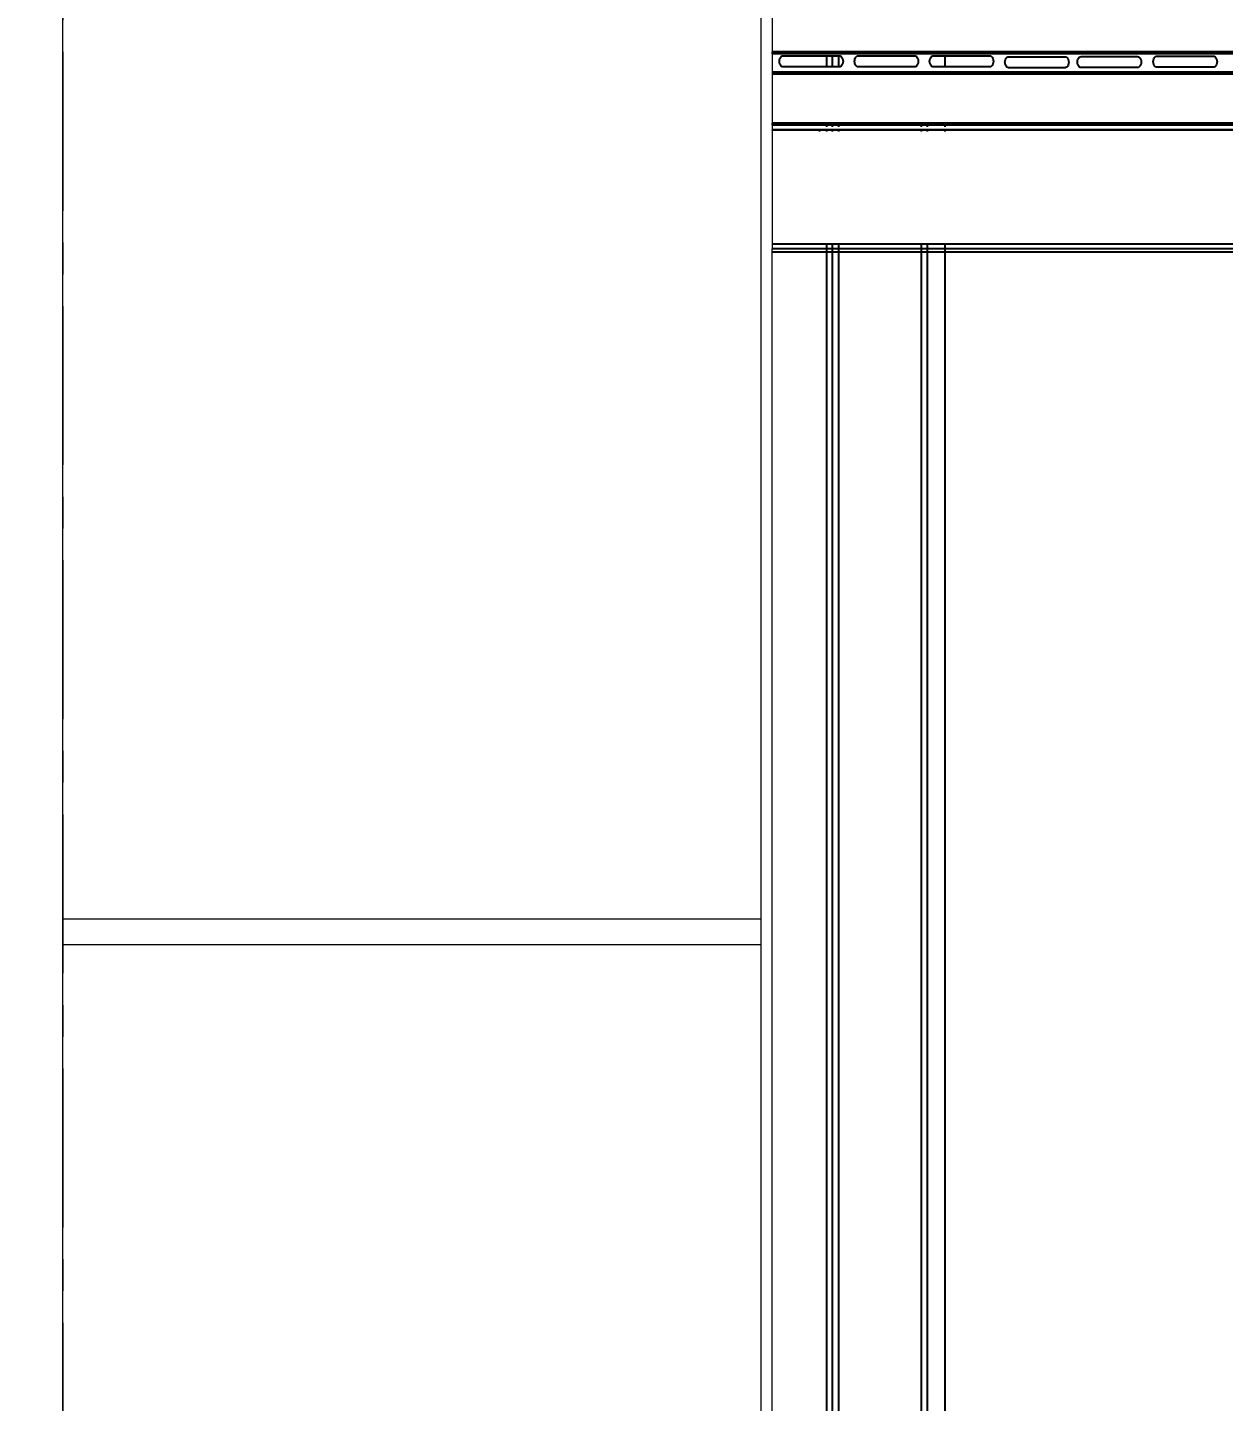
# Model space of a CAD drawing. Header units: inches. Extents: x 236662 to 497023, y -248575 to 81795.
# Drawn here: x 292333 to 293274, y -98991 to -97910 of the extents above; entities that cross this region are included whole.
import ezdxf

# ---------------------------------------------------------------- set-up
doc = ezdxf.new("R2010")
doc.units = ezdxf.units.IN
doc.header["$LTSCALE"] = 10
doc.header["$MEASUREMENT"] = 0
doc.linetypes.add('CENTER', pattern=[2, 1.25, -0.25, 0.25, -0.25])
for name, color, linetype, lineweight in [('02. HP_BE TONG', 1, 'Continuous', 35), ('05. HP_TRUC', 251, 'CENTER', 5), ('06. HP_THAY 1', 134, 'Continuous', 15)]:
    doc.layers.add(name, color=color, linetype=linetype, lineweight=lineweight)
doc.layers.add('04. HP_CUA', color=153, linetype='Continuous')
doc.layers.add('08. HP_DIM', color=118, linetype='Continuous')
doc.styles.add('text2', font='VHELVCN.TTF')
doc.dimstyles.new('AL-100', dxfattribs={"dimtxt": 220, "dimasz": 150, "dimexe": 150, "dimexo": 150, "dimgap": 80, "dimtad": 1, "dimdec": 0, "dimzin": 9, "dimtxsty": 'text2', "dimblk": 'ARCHTICK', "dimcen": 1, "dimdle": 150, "dimclrd": 256, "dimclre": 256, "dimclrt": 7, "dimadec": 0, "dimazin": 0, "dimtfac": 1, "dimtdec": 0, "dimtix": 1, "dimtmove": 2, "dimatfit": 3, "dimldrblk": 'ARCHTICK', "dimfxl": 1, "dimtolj": 1, "dimtzin": 0, "dimlwd": -1, "dimlwe": -1, "dimarcsym": 0})

# ---------------------------------------------------------------- blocks, each defined once
blk = doc.blocks.new('KHUNG TEN A-3')
at = {"layer": '02. HP_BE TONG', "color": 1, "const_width": 0.5}
blk.add_lwpolyline([(15, 5), (415, 5), (415, 292), (15, 292)], close=True, dxfattribs=at)
at = {"layer": '06. HP_THAY 1'}
blk.add_lwpolyline([(0, 297), (420, 297), (420, 0), (0, 0)], close=True, dxfattribs=at)
at = {"layer": 'Defpoints'}
blk.add_lwpolyline([(0, 0), (420, 0), (420, 297), (0, 297)], close=True, dxfattribs=at)
blk = doc.blocks.new('_ArchTick')
at = {"color": 0, "linetype": 'ByBlock', "const_width": 0.15}
blk.add_lwpolyline([(-0.5, -0.5), (0.5, 0.5)], dxfattribs=at)
blk = doc.blocks.new('*D249')
at = {"layer": '08. HP_DIM', "transparency": 16777216}
for p, q in [((291216.5, -100401.7), (291216.5, -96001.7)), ((292210.4, -96151.7), (291066.5, -96151.7)), ((292210.4, -100251.7), (291066.5, -100251.7))]:
    blk.add_line(p, q, dxfattribs=at)
at = {"layer": 'Defpoints', "color": 0, "transparency": 16777216}
for p in [(291216.5, -96151.7), (292360.4, -96151.7), (292360.4, -100251.7)]:
    blk.add_point(p, dxfattribs=at)
at = {"layer": '08. HP_DIM', "transparency": 16777216, "xscale": 150, "yscale": 150, "zscale": 150}
for p, rotation in [((291216.5, -96151.7), 90), ((291216.5, -100251.7), 270)]:
    blk.add_blockref('_ArchTick', p, dxfattribs=dict(at, rotation=rotation))
at = {"layer": '08. HP_DIM', "color": 7, "transparency": 16777216, "insert": (291024.1, -98201.7), "char_height": 220, "attachment_point": 5, "rotation": 90, "style": 'text2'}
blk.add_mtext('\\A1;4100', dxfattribs=at)
blk = doc.blocks.new('*D253')
at = {"layer": '08. HP_DIM', "transparency": 16777216}
for p, q in [((290534.5, -100401.7), (290534.5, -83540.7)), ((292210.4, -83690.7), (290384.5, -83690.7)), ((292210.4, -100251.7), (290384.5, -100251.7))]:
    blk.add_line(p, q, dxfattribs=at)
at = {"layer": 'Defpoints', "color": 0, "transparency": 16777216}
for p in [(290534.5, -83690.7), (292360.4, -83690.7, 4), (292360.4, -100251.7)]:
    blk.add_point(p, dxfattribs=at)
at = {"layer": '08. HP_DIM', "transparency": 16777216, "xscale": 150, "yscale": 150, "zscale": 150}
for p, rotation in [((290534.5, -83690.7), 90), ((290534.5, -100251.7), 270)]:
    blk.add_blockref('_ArchTick', p, dxfattribs=dict(at, rotation=rotation))
at = {"layer": '08. HP_DIM', "color": 7, "transparency": 16777216, "insert": (290342.1, -91971.2), "char_height": 220, "attachment_point": 5, "rotation": 90, "style": 'text2'}
blk.add_mtext('\\A1;16561', dxfattribs=at)
blk = doc.blocks.new('*D265')
at = {"layer": '08. HP_DIM', "transparency": 16777216}
for p, q in [((291808, -100401.7), (291808, -97501.7)), ((292760.4, -97651.7), (291658, -97651.7)), ((292210.4, -100251.7), (291658, -100251.7))]:
    blk.add_line(p, q, dxfattribs=at)
at = {"layer": 'Defpoints', "color": 0, "transparency": 16777216}
for p in [(291808, -97651.7), (292910.4, -97651.7), (292360.4, -100251.7)]:
    blk.add_point(p, dxfattribs=at)
at = {"layer": '08. HP_DIM', "transparency": 16777216, "xscale": 150, "yscale": 150, "zscale": 150}
for p, rotation in [((291808, -97651.7), 90), ((291808, -100251.7), 270)]:
    blk.add_blockref('_ArchTick', p, dxfattribs=dict(at, rotation=rotation))
at = {"layer": '08. HP_DIM', "color": 7, "transparency": 16777216, "insert": (291615.7, -98951.7), "char_height": 220, "attachment_point": 5, "rotation": 90, "style": 'text2'}
blk.add_mtext('\\A1;2600', dxfattribs=at)

msp = doc.modelspace()

# ---------------------------------------------------------------- linework, layer by layer
at = {"layer": '04. HP_CUA'}
for p, q in [((292961.7, -97929.2), (292918.9, -97929.2)), ((295396.6, -97930.7), (292918.9, -97930.7)), ((292925, -97934.5), (292925.4, -97933.6)), ((292925.4, -97933.6), (292926, -97932.9)), ((292926, -97932.9), (292926.8, -97932.4)), ((292926.8, -97932.4), (292927.5, -97932.3)), ((292927.5, -97932.3), (292961.7, -97932.3)), ((292961.7, -97929.1), (292961.7, -97929.2)), ((292966.4, -97929.2), (292961.7, -97929.2)), ((292961.7, -97929.3), (292961.7, -97929.5)), ((292961.7, -97932.3), (292961.7, -97941.1)), ((292961.7, -97932.3), (292966.4, -97932.3)), ((292966.4, -97929.2), (292966.4, -97929.1)), ((292971.1, -97929.2), (292966.4, -97929.2)), ((292966.4, -97941.1), (292966.4, -97932.3)), ((292966.4, -97932.3), (292971.1, -97932.3)), ((292971.1, -97929.1), (292971.1, -97929.2)), ((293036.4, -97929.2), (292971.1, -97929.2)), ((292971.1, -97929.3), (292971.1, -97929.6)), ((292971.1, -97932.3), (292971.1, -97941.1)), ((292971.1, -97932.3), (292971.8, -97932.3)), ((292971.8, -97932.3), (292972.6, -97932.4)), ((292972.6, -97932.4), (292973.3, -97932.9)), ((292973.3, -97932.9), (292973.9, -97933.6)), ((292973.9, -97933.6), (292974.4, -97934.5)), ((292984.1, -97934.5), (292984.6, -97933.6)), ((292984.6, -97933.6), (292985.2, -97932.9)), ((292985.2, -97932.9), (292985.9, -97932.4)), ((292985.9, -97932.4), (292986.7, -97932.3)), ((292986.7, -97932.3), (293031, -97932.3)), ((293031, -97932.3), (293031.8, -97932.4)), ((293031.8, -97932.4), (293032.5, -97932.9)), ((293032.5, -97932.9), (293033.1, -97933.6)), ((293033.1, -97933.6), (293033.6, -97934.5)), ((293036.4, -97929.2), (293036.4, -97929.1)), ((293041, -97929.2), (293036.4, -97929.2)), ((293041, -97929.1), (293041, -97929.2)), ((293055, -97929.2), (293041, -97929.2)), ((293041, -97929.4), (293041, -97929.7)), ((293043.3, -97934.5), (293043.8, -97933.6)), ((293043.8, -97933.6), (293044.4, -97932.9)), ((293044.4, -97932.9), (293045.1, -97932.4)), ((293045.1, -97932.4), (293045.9, -97932.3)), ((293045.9, -97932.3), (293055, -97932.3)), ((293055, -97929.1), (293055, -97929.2)), ((293474.8, -97929.2), (293055, -97929.2)), ((293055, -97929.5), (293055, -97929.8)), ((293055, -97932.3), (293055, -97941.1)), ((293055, -97932.3), (293090.2, -97932.3)), ((293090.2, -97932.3), (293091, -97932.4)), ((293091, -97932.4), (293091.7, -97932.9)), ((293091.7, -97932.9), (293092.3, -97933.6)), ((293092.3, -97933.6), (293092.7, -97934.5)), ((293103.1, -97934.3), (293103.7, -97933.6)), ((293103.7, -97933.6), (293104.4, -97933.1)), ((293104.4, -97933.1), (293105.1, -97933)), ((293105.1, -97933), (293149.5, -97933)), ((293149.5, -97933), (293150.2, -97933.1)), ((293150.2, -97933.1), (293150.9, -97933.6)), ((293150.9, -97933.6), (293151.6, -97934.3)), ((293159.7, -97935), (293160.1, -97934.1)), ((293160.1, -97934.1), (293160.7, -97933.4)), ((293160.7, -97933.4), (293161.5, -97933)), ((293161.5, -97933), (293162.2, -97932.8)), ((293162.2, -97932.8), (293206.6, -97932.8)), ((293206.6, -97932.8), (293207.3, -97933)), ((293207.3, -97933), (293208, -97933.4)), ((293208, -97933.4), (293208.6, -97934.1)), ((293208.6, -97934.1), (293209.1, -97935)), ((293219.4, -97934.8), (293219.8, -97933.9)), ((293219.8, -97933.9), (293220.4, -97933.2)), ((293220.4, -97933.2), (293221.1, -97932.7)), ((293221.1, -97932.7), (293221.9, -97932.6)), ((293221.9, -97932.6), (293266.2, -97932.6)), ((293266.2, -97932.6), (293267, -97932.7)), ((293267, -97932.7), (293267.7, -97933.2)), ((293267.7, -97933.2), (293268.3, -97933.9)), ((293268.3, -97933.9), (293268.8, -97934.8)), ((292924.6, -97936.7), (292924.7, -97935.5)), ((292924.7, -97937.8), (292924.6, -97936.7)), ((292924.7, -97935.5), (292925, -97934.5)), ((292925, -97938.9), (292924.7, -97937.8)), ((292925.4, -97939.8), (292925, -97938.9)), ((292926, -97940.5), (292925.4, -97939.8)), ((292926.8, -97940.9), (292926, -97940.5)), ((292927.5, -97941.1), (292926.8, -97940.9)), ((292961.7, -97941.1), (292927.5, -97941.1)), ((292966.4, -97941.1), (292961.7, -97941.1)), ((292971.1, -97941.1), (292966.4, -97941.1)), ((292966.4, -97944.6), (292966.4, -97944.6)), ((292966.4, -97945), (292966.4, -97944.8)), ((292971.8, -97941.1), (292971.1, -97941.1)), ((292972.6, -97940.9), (292971.8, -97941.1)), ((292973.3, -97940.5), (292972.6, -97940.9)), ((292973.9, -97939.8), (292973.3, -97940.5)), ((292974.4, -97938.9), (292973.9, -97939.8)), ((292974.4, -97934.5), (292974.7, -97935.5)), ((292974.7, -97937.8), (292974.4, -97938.9)), ((292974.7, -97935.5), (292974.8, -97936.7)), ((292974.8, -97936.7), (292974.7, -97937.8)), ((292983.8, -97936.7), (292983.9, -97935.5)), ((292983.9, -97937.8), (292983.8, -97936.7)), ((292983.9, -97935.5), (292984.1, -97934.5)), ((292984.1, -97938.9), (292983.9, -97937.8)), ((292984.6, -97939.8), (292984.1, -97938.9)), ((292985.2, -97940.5), (292984.6, -97939.8)), ((292985.9, -97940.9), (292985.2, -97940.5)), ((292986.7, -97941.1), (292985.9, -97940.9)), ((293031, -97941.1), (292986.7, -97941.1)), ((293031.8, -97940.9), (293031, -97941.1)), ((293032.5, -97940.5), (293031.8, -97940.9)), ((293033.1, -97939.8), (293032.5, -97940.5)), ((293033.6, -97938.9), (293033.1, -97939.8)), ((293033.6, -97934.5), (293033.9, -97935.5)), ((293033.9, -97937.8), (293033.6, -97938.9)), ((293033.9, -97935.5), (293034, -97936.7)), ((293034, -97936.7), (293033.9, -97937.8)), ((293036.4, -97944.8), (293036.4, -97944.7)), ((293041, -97944.9), (293041, -97944.9)), ((293042.9, -97936.7), (293043, -97935.5)), ((293043, -97937.8), (293042.9, -97936.7)), ((293043, -97935.5), (293043.3, -97934.5)), ((293043.3, -97938.9), (293043, -97937.8)), ((293043.8, -97939.8), (293043.3, -97938.9)), ((293044.4, -97940.5), (293043.8, -97939.8)), ((293045.1, -97940.9), (293044.4, -97940.5)), ((293045.9, -97941.1), (293045.1, -97940.9)), ((293055, -97941.1), (293045.9, -97941.1)), ((293090.2, -97941.1), (293055, -97941.1)), ((293091, -97940.9), (293090.2, -97941.1)), ((293091.7, -97940.5), (293091, -97940.9)), ((293092.3, -97939.8), (293091.7, -97940.5)), ((293092.7, -97938.9), (293092.3, -97939.8)), ((293092.7, -97934.5), (293093, -97935.5)), ((293093, -97937.8), (293092.7, -97938.9)), ((293093, -97935.5), (293093.1, -97936.7)), ((293093.1, -97936.7), (293093, -97937.8)), ((293102.2, -97937.4), (293102.3, -97936.2)), ((293102.3, -97938.5), (293102.2, -97937.4)), ((293102.3, -97936.2), (293102.6, -97935.2)), ((293102.6, -97939.6), (293102.3, -97938.5)), ((293102.6, -97935.2), (293103.1, -97934.3)), ((293103.1, -97940.5), (293102.6, -97939.6)), ((293103.7, -97941.2), (293103.1, -97940.5)), ((293104.4, -97941.6), (293103.7, -97941.2)), ((293105.1, -97941.7), (293104.4, -97941.6)), ((293149.5, -97941.7), (293105.1, -97941.7)), ((293150.2, -97941.6), (293149.5, -97941.7)), ((293150.9, -97941.2), (293150.2, -97941.6)), ((293151.6, -97940.5), (293150.9, -97941.2)), ((293151.6, -97934.3), (293152, -97935.2)), ((293152, -97939.6), (293151.6, -97940.5)), ((293152, -97935.2), (293152.3, -97936.2)), ((293152.3, -97938.5), (293152, -97939.6)), ((293152.3, -97936.2), (293152.4, -97937.4)), ((293152.4, -97937.4), (293152.3, -97938.5)), ((293159.3, -97937.2), (293159.4, -97936.1)), ((293159.4, -97938.3), (293159.3, -97937.2)), ((293159.4, -97936.1), (293159.7, -97935)), ((293159.7, -97939.4), (293159.4, -97938.3)), ((293160.1, -97940.3), (293159.7, -97939.4)), ((293160.7, -97941), (293160.1, -97940.3)), ((293161.5, -97941.4), (293160.7, -97941)), ((293162.2, -97941.6), (293161.5, -97941.4)), ((293206.6, -97941.6), (293162.2, -97941.6)), ((293207.3, -97941.4), (293206.6, -97941.6)), ((293208, -97941), (293207.3, -97941.4)), ((293208.6, -97940.3), (293208, -97941)), ((293209.1, -97939.4), (293208.6, -97940.3)), ((293209.1, -97935), (293209.4, -97936.1)), ((293209.4, -97938.3), (293209.1, -97939.4)), ((293209.4, -97936.1), (293209.5, -97937.2)), ((293209.5, -97937.2), (293209.4, -97938.3)), ((293219, -97937), (293219.1, -97935.8)), ((293219.1, -97938.1), (293219, -97937)), ((293219.1, -97935.8), (293219.4, -97934.8)), ((293219.4, -97939.1), (293219.1, -97938.1)), ((293219.8, -97940.1), (293219.4, -97939.1)), ((293220.4, -97940.8), (293219.8, -97940.1)), ((293221.1, -97941.2), (293220.4, -97940.8)), ((293221.9, -97941.3), (293221.1, -97941.2)), ((293266.2, -97941.3), (293221.9, -97941.3)), ((293267, -97941.2), (293266.2, -97941.3)), ((293267.7, -97940.8), (293267, -97941.2)), ((293268.3, -97940.1), (293267.7, -97940.8)), ((293268.8, -97939.1), (293268.3, -97940.1)), ((293268.8, -97934.8), (293269.1, -97935.8)), ((293269.1, -97938.1), (293268.8, -97939.1)), ((293269.1, -97935.8), (293269.2, -97937)), ((293269.2, -97937), (293269.1, -97938.1)), ((292961.7, -97945.1), (292918.9, -97945.1)), ((292961.7, -97946.7), (292918.9, -97946.7)), ((292961.7, -97945.1), (292961.7, -97945.6)), ((292966.4, -97945.1), (292961.7, -97945.1)), ((292961.7, -97946.5), (292961.7, -97946.7)), ((292961.7, -97946.7), (292961.7, -97947.2)), ((292966.4, -97946.7), (292961.7, -97946.7)), ((292966.4, -97945.6), (292966.4, -97945.1)), ((292971.1, -97945.1), (292966.4, -97945.1)), ((292966.4, -97946.7), (292966.4, -97946.5)), ((292966.4, -97947.2), (292966.4, -97946.7)), ((292971.1, -97946.7), (292966.4, -97946.7)), ((292971.1, -97945.1), (292971.1, -97945.6)), ((293036.4, -97945.1), (292971.1, -97945.1)), ((292971.1, -97946.5), (292971.1, -97946.7)), ((292971.1, -97946.7), (292971.1, -97947.2)), ((293036.4, -97946.7), (292971.1, -97946.7)), ((293036.4, -97945.6), (293036.4, -97945.1)), ((293041, -97945.1), (293036.4, -97945.1)), ((293036.4, -97946.7), (293036.4, -97946.5)), ((293036.4, -97947.2), (293036.4, -97946.7)), ((293041, -97946.7), (293036.4, -97946.7)), ((293041, -97945.1), (293041, -97945.6)), ((293055, -97945.1), (293041, -97945.1)), ((293041, -97946.5), (293041, -97946.7)), ((293041, -97946.7), (293041, -97947.2)), ((293055, -97946.7), (293041, -97946.7)), ((293055, -97945.1), (293055, -97945.6)), ((293474.8, -97945.1), (293055, -97945.1)), ((293055, -97946.5), (293055, -97946.7)), ((293055, -97946.7), (293055, -97947.2)), ((293474.8, -97946.7), (293055, -97946.7)), ((295396.6, -97985.4), (292918.9, -97985.4)), ((292961.7, -97986.9), (292918.9, -97986.9)), ((292961.7, -97986.5), (292961.7, -97986.6)), ((292961.7, -97986.9), (292961.7, -97988.3)), ((292966.4, -97986.9), (292961.7, -97986.9)), ((292966.4, -97988.3), (292966.4, -97986.9)), ((292971.1, -97986.9), (292966.4, -97986.9)), ((292971.1, -97986.9), (292971.1, -97988.3)), ((293036.4, -97986.9), (292971.1, -97986.9)), ((293036.4, -97986.5), (293036.4, -97986.5)), ((293036.4, -97988.3), (293036.4, -97986.9)), ((293041, -97986.9), (293036.4, -97986.9)), ((293041, -97986.2), (293041, -97986.2)), ((293041, -97986.5), (293041, -97986.5)), ((293041, -97986.9), (293041, -97988.3)), ((293055, -97986.9), (293041, -97986.9)), ((293055, -97986.1), (293055, -97986.2)), ((293055, -97986.4), (293055, -97986.5)), ((293055, -97986.9), (293055, -97988.3)), ((293474.8, -97986.9), (293055, -97986.9)), ((292961.7, -97990.7), (292918.9, -97990.7)), ((292953.8, -97990.8), (292918.9, -97990.8)), ((292953.8, -97990.8), (292918.9, -97990.8)), ((292954.8, -97990.9), (292953.8, -97990.8)), ((292961.7, -97990.8), (292953.8, -97990.8)), ((292955.8, -97991.2), (292954.8, -97990.9)), ((292956.8, -97991.7), (292955.8, -97991.2)), ((292956.9, -97991.8), (292956.8, -97991.7)), ((292961.7, -97990.2), (292961.7, -97990.7)), ((292961.7, -97990.7), (292961.7, -97990.8)), ((292966.4, -97990.7), (292961.7, -97990.7)), ((292966.4, -97990.8), (292961.7, -97990.8)), ((292961.7, -97990.8), (292961.7, -97991.8)), ((292966.4, -97990.7), (292966.4, -97990.2)), ((292966.4, -97990.8), (292966.4, -97990.7)), ((292971.1, -97990.7), (292966.4, -97990.7)), ((292971.1, -97990.8), (292966.4, -97990.8)), ((292966.4, -97991.8), (292966.4, -97990.8)), ((292971.1, -97990.2), (292971.1, -97990.7)), ((292971.1, -97990.7), (292971.1, -97990.8)), ((293036.4, -97990.7), (292971.1, -97990.7)), ((293036.4, -97990.8), (292971.1, -97990.8)), ((292971.1, -97990.8), (292971.1, -97991.8)), ((293036.4, -97990.7), (293036.4, -97990.2)), ((293036.4, -97990.8), (293036.4, -97990.7)), ((293041, -97990.7), (293036.4, -97990.7)), ((293041, -97990.8), (293036.4, -97990.8)), ((293036.4, -97991.8), (293036.4, -97990.8)), ((293041, -97990.2), (293041, -97990.7)), ((293041, -97990.7), (293041, -97990.8)), ((293055, -97990.7), (293041, -97990.7)), ((293055, -97990.8), (293041, -97990.8)), ((293041, -97990.8), (293041, -97991.8)), ((293055, -97990.2), (293055, -97990.7)), ((293055, -97990.7), (293055, -97990.8)), ((293474.8, -97990.7), (293055, -97990.7)), ((293474.8, -97990.8), (293055, -97990.8)), ((293055, -97990.8), (293055, -97991.8)), ((292961.7, -98080.6), (292918.9, -98080.6)), ((292961.7, -98084.2), (292918.9, -98084.2)), ((292961.7, -98080.4), (292961.7, -98080.6)), ((292961.7, -98080.6), (292961.7, -98083.5)), ((292966.4, -98080.6), (292961.7, -98080.6)), ((292961.7, -98083.8), (292961.7, -98084.2)), ((292961.7, -98084.2), (292961.7, -98086.5)), ((292966.4, -98084.2), (292961.7, -98084.2)), ((292966.4, -98080.6), (292966.4, -98080.4)), ((292966.4, -98083.5), (292966.4, -98080.6)), ((292971.1, -98080.6), (292966.4, -98080.6)), ((292966.4, -98084.2), (292966.4, -98083.8)), ((292966.4, -98086.5), (292966.4, -98084.2)), ((292971.1, -98084.2), (292966.4, -98084.2)), ((292971.1, -98080.4), (292971.1, -98080.6)), ((292971.1, -98080.6), (292971.1, -98083.5)), ((293036.4, -98080.6), (292971.1, -98080.6)), ((292971.1, -98083.8), (292971.1, -98084.2)), ((292971.1, -98084.2), (292971.1, -98086.5)), ((293036.4, -98084.2), (292971.1, -98084.2)), ((293036.4, -98080.6), (293036.4, -98080.4)), ((293036.4, -98083.5), (293036.4, -98080.6)), ((293041, -98080.6), (293036.4, -98080.6)), ((293036.4, -98084.2), (293036.4, -98083.8)), ((293036.4, -98086.5), (293036.4, -98084.2)), ((293041, -98084.2), (293036.4, -98084.2)), ((293041, -98080.4), (293041, -98080.6)), ((293041, -98080.6), (293041, -98083.5)), ((293055, -98080.6), (293041, -98080.6)), ((293041, -98083.8), (293041, -98084.2)), ((293041, -98084.2), (293041, -98086.5)), ((293055, -98084.2), (293041, -98084.2)), ((293055, -98080.4), (293055, -98080.6)), ((293055, -98080.6), (293055, -98083.5)), ((293474.8, -98080.6), (293055, -98080.6)), ((293055, -98083.8), (293055, -98084.2)), ((293055, -98084.2), (293055, -98086.5)), ((293474.8, -98084.2), (293055, -98084.2)), ((292918.9, -98086.5), (292961.7, -98086.5)), ((292961.7, -98086.5), (292961.7, -100251.7)), ((292961.7, -98086.5), (292966.4, -98086.5)), ((292966.4, -100240.8), (292966.4, -98086.5)), ((292966.4, -98086.5), (292971.1, -98086.5)), ((292971.1, -98086.5), (292971.1, -100227.6)), ((292971.1, -98086.5), (293036.4, -98086.5)), ((293036.4, -100151.1), (293036.4, -98086.5)), ((293036.4, -98086.5), (293041, -98086.5)), ((293041, -98086.5), (293041, -100153.4)), ((293041, -98086.5), (293055, -98086.5)), ((293055, -98086.5), (293055, -100137)), ((293055, -98086.5), (293474.8, -98086.5))]:
    msp.add_line(p, q, dxfattribs=at)
at = {"layer": '05. HP_TRUC', "ltscale": 10}
msp.add_line((292360.4, -83129.3), (292360.4, -101712.8), dxfattribs=at)
at = {"layer": '06. HP_THAY 1'}
for p, q in [((292360.4, -98611.7), (292360.4, -97811.7)), ((292910.4, -98611.7), (292910.4, -97811.7)), ((292918.9, -97890.5), (292918.9, -97929.2)), ((292918.9, -97930.7), (292918.9, -97929.2)), ((292918.9, -97930.7), (292918.9, -97945.1)), ((292918.9, -97945.1), (292918.9, -97946.7)), ((292918.9, -97946.7), (292918.9, -97985.4)), ((292918.9, -97986.9), (292918.9, -97985.4)), ((292918.9, -97986.9), (292918.9, -97990.7)), ((292918.9, -97990.8), (292918.9, -97990.7)), ((292918.9, -97990.8), (292918.9, -97990.8)), ((292918.9, -97990.8), (292918.9, -98080.6)), ((292918.9, -98080.6), (292918.9, -98084.2)), ((292918.9, -98086.5), (292918.9, -98084.2)), ((292918.9, -100251.7), (292918.9, -98086.5)), ((292360.4, -98631.7), (292360.4, -98611.7)), ((292870, -98611.7), (292360.4, -98611.7)), ((292910.4, -98611.7), (292870, -98611.7)), ((292910.4, -98631.7), (292910.4, -98611.7)), ((292360.4, -99431.7), (292360.4, -98631.7)), ((292360.4, -98631.7), (292870, -98631.7)), ((292870, -98631.7), (292910.4, -98631.7)), ((292910.4, -99431.7), (292910.4, -98631.7))]:
    msp.add_line(p, q, dxfattribs=at)

# ---------------------------------------------------------------- block references
at = {"color": 1, "extrusion": (-2.60012e-09, -0.006863, 0.999976), "xscale": 75.4676488820624, "yscale": 75.4676488820624, "zscale": 75.4676488820624, "rotation": 269.9999565870517}
msp.add_blockref('KHUNG TEN A-3', (282444.6, -78209.2, 567.6), dxfattribs=at)

# ---------------------------------------------------------------- dimensions: what is measured, and where the dimension line sits
at = {"layer": '08. HP_DIM'}
for base, p2, picture, middle in [((290534.5, -83690.7), (292360.4, -83690.7, 4), '*D253', (290342.1, -91971.2)), ((291216.5, -96151.7), (292360.4, -96151.7), '*D249', (291024.1, -98201.7)), ((291808, -97651.7), (292910.4, -97651.7), '*D265', (291615.7, -98951.7))]:
    dim = msp.add_linear_dim(base=base, p1=(292360.4, -100251.7), p2=p2, angle=90, dimstyle='AL-100', dxfattribs=at)
    dim.commit()
    dim.dimension.update_dxf_attribs({"geometry": picture, "text_midpoint": middle})

doc.saveas('drawing.dxf')
